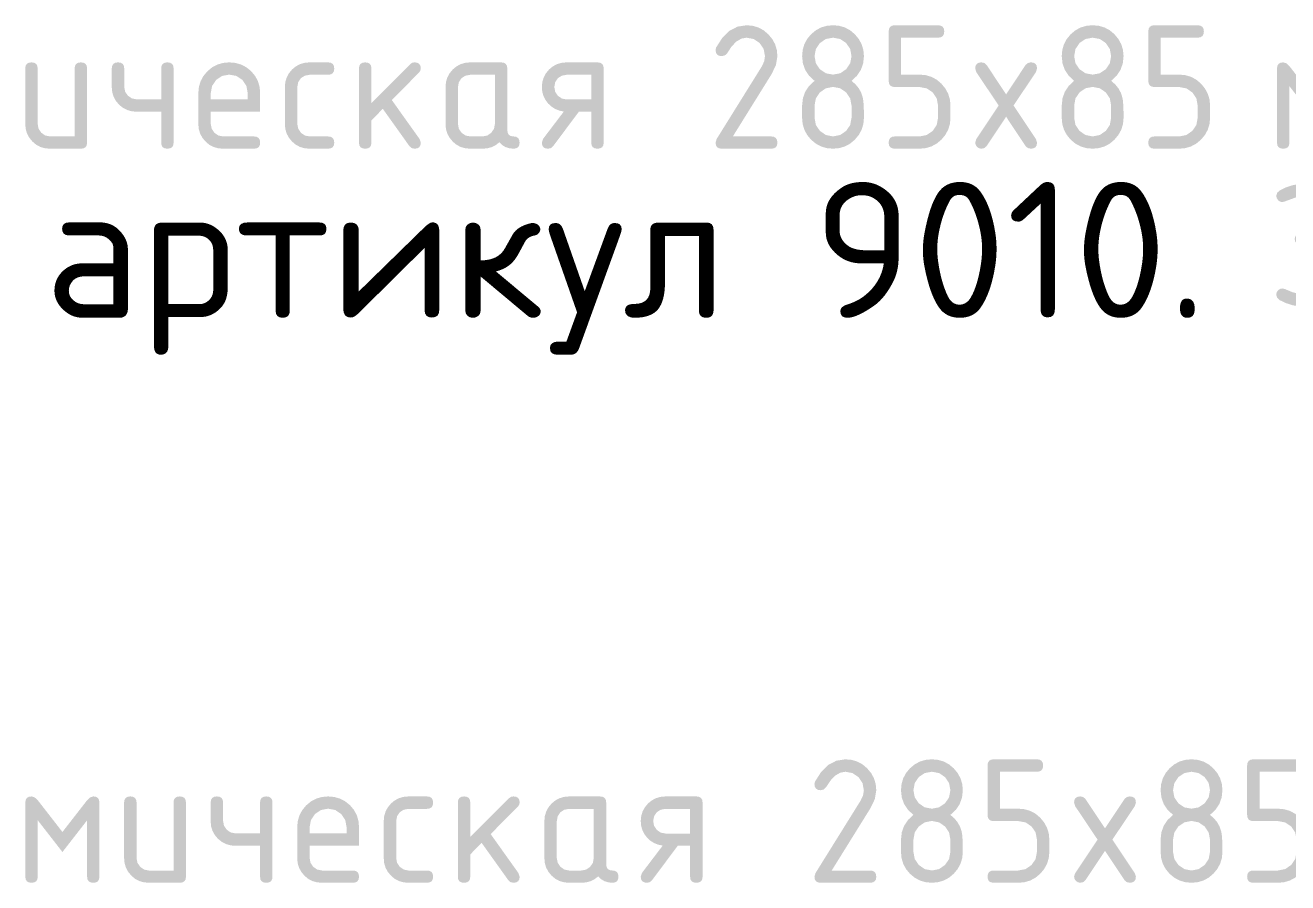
# Model space of a CAD drawing. Header units: millimetres. Extents: x 0 to 1189, y 0 to 841.
# Drawn here: x 1042.4 to 1073.35, y 354.13 to 375.15 of the extents above; entities that cross this region are included whole.
import ezdxf

# ---------------------------------------------------------------- set-up
doc = ezdxf.new("R2010")
doc.units = ezdxf.units.MM

msp = doc.modelspace()

# ---------------------------------------------------------------- hatches: boundary and pattern name
h = msp.add_hatch(color=7)
h.dxf.hatch_style = 2
h.paths.add_polyline_path([(1060.079096, 375.15335), (1060.229672, 375.139837), (1060.369655, 375.098987), (1060.497752, 375.030335), (1060.612672, 374.933415), (1060.710048, 374.816566), (1060.780241, 374.688193), (1060.822737, 374.547935), (1060.837017, 374.395429), (1060.801945, 374.179077), (1060.697008, 373.959418), (1059.744508, 372.42704), (1060.68433, 372.42704), (1060.751208, 372.417531), (1060.798914, 372.389006), (1060.827499, 372.341463), (1060.837017, 372.274904), (1060.827499, 372.208715), (1060.798914, 372.162525), (1060.751208, 372.135455), (1060.68433, 372.126627), (1059.473861, 372.126627), (1059.406983, 372.135455), (1059.359277, 372.162525), (1059.330692, 372.208715), (1059.321175, 372.274904), (1059.34653, 372.36365), (1060.456127, 374.145729), (1060.513178, 374.269132), (1060.532195, 374.395429), (1060.49988, 374.570854), (1060.401005, 374.717339), (1060.254106, 374.816213), (1060.079096, 374.848528), (1059.952006, 374.824748), (1059.830911, 374.753375), (1059.715397, 374.634355), (1059.60505, 374.467638), (1059.550411, 374.414171), (1059.473861, 374.395429), (1059.406983, 374.405024), (1059.359277, 374.433739), (1059.330692, 374.481471), (1059.321175, 374.548116), (1059.333852, 374.607096), (1059.487271, 374.84616), (1059.662032, 375.016856), (1059.859014, 375.119235)])
h = msp.add_hatch(color=7)
h.paths.add_polyline_path([(1062.200778, 372.42704), (1062.375789, 372.461559), (1062.522688, 372.562638), (1062.621562, 372.707677), (1062.653877, 372.884548), (1062.653877, 373.184961), (1062.621562, 373.359971), (1062.522688, 373.50687), (1062.375789, 373.607674), (1062.200778, 373.641918), (1062.025767, 373.607674), (1061.878868, 373.50687), (1061.779994, 373.361625), (1061.747679, 373.184961), (1061.747679, 372.884548), (1061.779994, 372.707677), (1061.878868, 372.562638), (1062.025767, 372.461559)])
h.paths.add_polyline_path([(1062.200778, 372.126627), (1062.048281, 372.140218), (1061.908083, 372.181198), (1061.779874, 372.249875), (1061.663343, 372.346562), (1061.566338, 372.463342), (1061.497496, 372.591233), (1061.456457, 372.730182), (1061.442857, 372.880138), (1061.442857, 373.184961), (1061.46196, 373.363477), (1061.5192, 373.524165), (1061.614475, 373.666559), (1061.747679, 373.790195), (1061.614475, 373.914063), (1061.5192, 374.056432), (1061.46196, 374.216991), (1061.442857, 374.395429), (1061.456457, 374.547935), (1061.497496, 374.688193), (1061.566338, 374.816566), (1061.663343, 374.933415), (1061.779874, 375.030335), (1061.908083, 375.098987), (1062.048281, 375.139837), (1062.200778, 375.15335), (1062.351355, 375.139837), (1062.491337, 375.098987), (1062.619435, 375.030335), (1062.734355, 374.933415), (1062.83173, 374.816566), (1062.901924, 374.688193), (1062.944419, 374.547935), (1062.958699, 374.395429), (1062.939596, 374.216991), (1062.882356, 374.056432), (1062.787082, 373.914063), (1062.653877, 373.790195), (1062.75406, 373.703077), (1062.832746, 373.606296), (1062.890762, 373.499903), (1062.928933, 373.383949), (1062.942421, 373.307012), (1062.951671, 373.197156), (1062.956994, 373.054745), (1062.958699, 372.880138), (1062.944419, 372.730182), (1062.901924, 372.591233), (1062.83173, 372.463342), (1062.734355, 372.346562), (1062.619435, 372.249875), (1062.491337, 372.181198), (1062.351355, 372.140218)])
h.paths.add_polyline_path([(1062.200778, 373.942882), (1062.375789, 373.975197), (1062.522688, 374.074071), (1062.621562, 374.220487), (1062.653877, 374.395429), (1062.621562, 374.570854), (1062.522688, 374.717339), (1062.375789, 374.816213), (1062.200778, 374.848528), (1062.025767, 374.816213), (1061.878868, 374.717339), (1061.779994, 374.570854), (1061.747679, 374.395429), (1061.779994, 374.220487), (1061.878868, 374.074071), (1062.025767, 373.975197)])
h = msp.add_hatch(color=7)
h.dxf.hatch_style = 2
h.paths.add_polyline_path([(1063.56454, 373.790195), (1063.56454, 375.001215), (1063.574057, 375.067774), (1063.602642, 375.115316), (1063.650348, 375.143842), (1063.717226, 375.15335), (1064.77556, 375.15335), (1064.842119, 375.143842), (1064.889661, 375.115316), (1064.918187, 375.067774), (1064.927695, 375.001215), (1064.918187, 374.934337), (1064.889661, 374.886631), (1064.842119, 374.858045), (1064.77556, 374.848528), (1063.869362, 374.848528), (1063.869362, 373.942882), (1064.322461, 373.942882), (1064.473037, 373.929282), (1064.61302, 373.888242), (1064.741117, 373.819401), (1064.856037, 373.722395), (1064.953413, 373.603385), (1065.023607, 373.474349), (1065.066102, 373.334977), (1065.080382, 373.184961), (1065.080382, 372.884548), (1065.066102, 372.732042), (1065.023607, 372.591784), (1064.953413, 372.463411), (1064.856037, 372.346562), (1064.739257, 372.249875), (1064.611366, 372.181198), (1064.472417, 372.140218), (1064.322461, 372.126627), (1063.717226, 372.126627), (1063.650348, 372.135455), (1063.602642, 372.162525), (1063.574057, 372.208715), (1063.56454, 372.274904), (1063.574057, 372.341463), (1063.602642, 372.389006), (1063.650348, 372.417531), (1063.717226, 372.42704), (1064.322461, 372.42704), (1064.497472, 372.461559), (1064.64437, 372.562638), (1064.743245, 372.707677), (1064.77556, 372.884548), (1064.77556, 373.184961), (1064.743245, 373.359971), (1064.64437, 373.50687), (1064.497472, 373.605744), (1064.322461, 373.638059), (1063.717226, 373.638059), (1063.650348, 373.647568), (1063.602642, 373.676093), (1063.574057, 373.723636)])
h = msp.add_hatch(color=7)
h.paths.add_polyline_path([(1068.565826, 372.42704), (1068.740837, 372.461559), (1068.887736, 372.562638), (1068.98661, 372.707677), (1069.018925, 372.884548), (1069.018925, 373.184961), (1068.98661, 373.359971), (1068.887736, 373.50687), (1068.740837, 373.607674), (1068.565826, 373.641918), (1068.390815, 373.607674), (1068.243916, 373.50687), (1068.145042, 373.361625), (1068.112727, 373.184961), (1068.112727, 372.884548), (1068.145042, 372.707677), (1068.243916, 372.562638), (1068.390815, 372.461559)])
h.paths.add_polyline_path([(1068.565826, 372.126627), (1068.413329, 372.140218), (1068.273131, 372.181198), (1068.144921, 372.249875), (1068.028391, 372.346562), (1067.931386, 372.463342), (1067.862544, 372.591233), (1067.821504, 372.730182), (1067.807905, 372.880138), (1067.807905, 373.184961), (1067.827008, 373.363477), (1067.884248, 373.524165), (1067.979522, 373.666559), (1068.112727, 373.790195), (1067.979522, 373.914063), (1067.884248, 374.056432), (1067.827008, 374.216991), (1067.807905, 374.395429), (1067.821504, 374.547935), (1067.862544, 374.688193), (1067.931386, 374.816566), (1068.028391, 374.933415), (1068.144921, 375.030335), (1068.273131, 375.098987), (1068.413329, 375.139837), (1068.565826, 375.15335), (1068.716402, 375.139837), (1068.856385, 375.098987), (1068.984482, 375.030335), (1069.099402, 374.933415), (1069.196778, 374.816566), (1069.266972, 374.688193), (1069.309467, 374.547935), (1069.323747, 374.395429), (1069.304644, 374.216991), (1069.247404, 374.056432), (1069.152129, 373.914063), (1069.018925, 373.790195), (1069.119108, 373.703077), (1069.197794, 373.606296), (1069.25581, 373.499903), (1069.293981, 373.383949), (1069.307469, 373.307012), (1069.316719, 373.197156), (1069.322042, 373.054745), (1069.323747, 372.880138), (1069.309467, 372.730182), (1069.266972, 372.591233), (1069.196778, 372.463342), (1069.099402, 372.346562), (1068.984482, 372.249875), (1068.856385, 372.181198), (1068.716402, 372.140218)])
h.paths.add_polyline_path([(1068.565826, 373.942882), (1068.740837, 373.975197), (1068.887736, 374.074071), (1068.98661, 374.220487), (1069.018925, 374.395429), (1068.98661, 374.570854), (1068.887736, 374.717339), (1068.740837, 374.816213), (1068.565826, 374.848528), (1068.390815, 374.816213), (1068.243916, 374.717339), (1068.145042, 374.570854), (1068.112727, 374.395429), (1068.145042, 374.220487), (1068.243916, 374.074071), (1068.390815, 373.975197)])
h = msp.add_hatch(color=7)
h.dxf.hatch_style = 2
h.paths.add_polyline_path([(1069.929587, 373.790195), (1069.929587, 375.001215), (1069.939104, 375.067774), (1069.96769, 375.115316), (1070.015396, 375.143842), (1070.082274, 375.15335), (1071.140607, 375.15335), (1071.207167, 375.143842), (1071.254709, 375.115316), (1071.283234, 375.067774), (1071.292743, 375.001215), (1071.283234, 374.934337), (1071.254709, 374.886631), (1071.207167, 374.858045), (1071.140607, 374.848528), (1070.234409, 374.848528), (1070.234409, 373.942882), (1070.687508, 373.942882), (1070.838085, 373.929282), (1070.978068, 373.888242), (1071.106165, 373.819401), (1071.221085, 373.722395), (1071.31846, 373.603385), (1071.388654, 373.474349), (1071.431149, 373.334977), (1071.445429, 373.184961), (1071.445429, 372.884548), (1071.431149, 372.732042), (1071.388654, 372.591784), (1071.31846, 372.463411), (1071.221085, 372.346562), (1071.104305, 372.249875), (1070.976414, 372.181198), (1070.837465, 372.140218), (1070.687508, 372.126627), (1070.082274, 372.126627), (1070.015396, 372.135455), (1069.96769, 372.162525), (1069.939104, 372.208715), (1069.929587, 372.274904), (1069.939104, 372.341463), (1069.96769, 372.389006), (1070.015396, 372.417531), (1070.082274, 372.42704), (1070.687508, 372.42704), (1070.862519, 372.461559), (1071.009418, 372.562638), (1071.108292, 372.707677), (1071.140607, 372.884548), (1071.140607, 373.184961), (1071.108292, 373.359971), (1071.009418, 373.50687), (1070.862519, 373.605744), (1070.687508, 373.638059), (1070.082274, 373.638059), (1070.015396, 373.647568), (1069.96769, 373.676093), (1069.939104, 373.723636)])
h = msp.add_hatch(color=7)
h.dxf.hatch_style = 2
h.paths.add_polyline_path([(1043.912495, 374.095017), (1043.912495, 372.274904), (1043.902978, 372.208715), (1043.874392, 372.162525), (1043.826686, 372.135455), (1043.759808, 372.126627), (1043.002439, 372.126627), (1042.880026, 372.137092), (1042.76769, 372.169002), (1042.665792, 372.223133), (1042.574696, 372.30026), (1042.496879, 372.393278), (1042.441233, 372.49539), (1042.407806, 372.607838), (1042.396653, 372.731862), (1042.396653, 374.095017), (1042.40617, 374.159346), (1042.434756, 374.205742), (1042.482462, 374.233846), (1042.54934, 374.243294), (1042.615899, 374.233846), (1042.663441, 374.205742), (1042.691967, 374.159346), (1042.701475, 374.095017), (1042.701475, 372.731862), (1042.723799, 372.616244), (1042.790772, 372.516336), (1042.888544, 372.449364), (1043.002439, 372.42704), (1043.607673, 372.42704), (1043.607673, 374.095017), (1043.617181, 374.159346), (1043.645707, 374.205742), (1043.693249, 374.233846), (1043.759808, 374.243294), (1043.826686, 374.233846), (1043.874392, 374.205742), (1043.902978, 374.159346)])
h = msp.add_hatch(color=7)
h.dxf.hatch_style = 2
h.paths.add_polyline_path([(1046.034178, 374.095017), (1046.034178, 372.274904), (1046.024661, 372.208715), (1045.996075, 372.162525), (1045.948369, 372.135455), (1045.881491, 372.126627), (1045.814932, 372.135455), (1045.767389, 372.162525), (1045.738864, 372.208715), (1045.729356, 372.274904), (1045.729356, 373.032825), (1045.124121, 373.032825), (1045.004189, 373.043824), (1044.89268, 373.076578), (1044.789956, 373.130726), (1044.696378, 373.205907), (1044.618562, 373.298873), (1044.562915, 373.40021), (1044.529489, 373.510229), (1044.518336, 373.62924), (1044.518336, 374.095017), (1044.527853, 374.159346), (1044.556438, 374.205742), (1044.604144, 374.233846), (1044.671022, 374.243294), (1044.737581, 374.233846), (1044.785124, 374.205742), (1044.813649, 374.159346), (1044.823158, 374.095017), (1044.823158, 373.641918), (1044.845482, 373.524647), (1044.912454, 373.426393), (1045.010226, 373.35942), (1045.124121, 373.337096), (1045.729356, 373.337096), (1045.729356, 374.095017), (1045.738864, 374.159346), (1045.767389, 374.205742), (1045.814932, 374.233846), (1045.881491, 374.243294), (1045.948369, 374.233846), (1045.996075, 374.205742), (1046.024661, 374.159346)])
h = msp.add_hatch(color=7)
h.paths.add_polyline_path([(1047.397939, 373.942882), (1047.222928, 373.910567), (1047.076029, 373.811692), (1046.977155, 373.664793), (1046.94484, 373.489783), (1046.94484, 373.337096), (1047.851038, 373.337096), (1047.851038, 373.489783), (1047.818723, 373.664793), (1047.719849, 373.811692), (1047.57295, 373.910567)])
h.paths.add_polyline_path([(1046.94484, 373.032825), (1046.94484, 372.731862), (1046.967164, 372.616244), (1047.034137, 372.516336), (1047.131909, 372.449364), (1047.245804, 372.42704), (1048.003174, 372.42704), (1048.070051, 372.417531), (1048.117757, 372.389006), (1048.146343, 372.341463), (1048.15586, 372.274904), (1048.146343, 372.208715), (1048.117757, 372.162525), (1048.070051, 372.135455), (1048.003174, 372.126627), (1047.245804, 372.126627), (1047.123391, 372.137092), (1047.011055, 372.169002), (1046.909158, 372.223133), (1046.818061, 372.30026), (1046.740245, 372.393278), (1046.684598, 372.49539), (1046.651172, 372.607838), (1046.640018, 372.731862), (1046.640018, 373.485373), (1046.653618, 373.637879), (1046.694657, 373.778137), (1046.763499, 373.90651), (1046.860504, 374.023359), (1046.977035, 374.120046), (1047.105244, 374.188724), (1047.245442, 374.229703), (1047.397939, 374.243294), (1047.550436, 374.229763), (1047.690634, 374.189206), (1047.818844, 374.121673), (1047.935374, 374.027217), (1048.032379, 373.910687), (1048.101221, 373.782478), (1048.142261, 373.64228), (1048.15586, 373.489783), (1048.15586, 373.032825)])
h = msp.add_hatch(color=7)
h.dxf.hatch_style = 2
h.paths.add_polyline_path([(1049.066523, 373.638059), (1049.066523, 372.731862), (1049.088847, 372.616244), (1049.15582, 372.516336), (1049.253591, 372.449364), (1049.367486, 372.42704), (1049.820034, 372.42704), (1049.886912, 372.417531), (1049.934618, 372.389006), (1049.963204, 372.341463), (1049.972721, 372.274904), (1049.963204, 372.208715), (1049.934618, 372.162525), (1049.886912, 372.135455), (1049.820034, 372.126627), (1049.367486, 372.126627), (1049.245073, 372.137092), (1049.132737, 372.169002), (1049.03084, 372.223133), (1048.939743, 372.30026), (1048.861927, 372.393278), (1048.80628, 372.49539), (1048.772854, 372.607838), (1048.761701, 372.731862), (1048.761701, 373.638059), (1048.772854, 373.760223), (1048.80628, 373.872877), (1048.861927, 373.976023), (1048.939743, 374.069661), (1049.03084, 374.144928), (1049.132737, 374.199266), (1049.245073, 374.232209), (1049.367486, 374.243294), (1049.820034, 374.243294), (1049.886912, 374.233785), (1049.934618, 374.20526), (1049.963204, 374.157718), (1049.972721, 374.091158), (1049.963204, 374.024281), (1049.934618, 373.976575), (1049.886912, 373.947989), (1049.820034, 373.938472), (1049.367486, 373.938472), (1049.249733, 373.916699), (1049.15141, 373.853585), (1049.088296, 373.755331)])
h = msp.add_hatch(color=7)
h.dxf.hatch_style = 2
h.paths.add_polyline_path([(1050.883262, 373.24835), (1051.835762, 374.20085), (1051.882271, 374.233234), (1051.941596, 374.243294), (1052.008474, 374.233846), (1052.05618, 374.205742), (1052.084765, 374.159346), (1052.094282, 374.095017), (1052.082018, 374.037346), (1052.047429, 373.989184), (1051.382663, 373.320559), (1052.064517, 372.36365), (1052.094282, 372.274904), (1052.084765, 372.208715), (1052.05618, 372.162525), (1052.008474, 372.135455), (1051.941596, 372.126627), (1051.868698, 372.142406), (1051.814816, 372.190017), (1051.162729, 373.104483), (1050.883262, 372.821158), (1050.883262, 372.274904), (1050.873754, 372.208715), (1050.845229, 372.162525), (1050.797686, 372.135455), (1050.731127, 372.126627), (1050.664249, 372.135455), (1050.616543, 372.162525), (1050.587957, 372.208715), (1050.57844, 372.274904), (1050.57844, 374.095017), (1050.587957, 374.159346), (1050.616543, 374.205742), (1050.664249, 374.233846), (1050.731127, 374.243294), (1050.797686, 374.233846), (1050.845229, 374.205742), (1050.873754, 374.159346), (1050.883262, 374.095017)])
h = msp.add_hatch(color=7)
h.paths.add_polyline_path([(1053.911143, 373.938472), (1053.305909, 373.938472), (1053.188155, 373.916699), (1053.089832, 373.853585), (1053.026718, 373.755331), (1053.004945, 373.638059), (1053.004945, 372.731862), (1053.027269, 372.616244), (1053.094242, 372.516336), (1053.192014, 372.449364), (1053.305909, 372.42704), (1053.610179, 372.42704), (1053.725728, 372.449364), (1053.821846, 372.516336), (1053.888819, 372.614591), (1053.911143, 372.731862)])
h.paths.add_polyline_path([(1054.516377, 372.274904), (1054.506929, 372.208715), (1054.478826, 372.162525), (1054.432429, 372.135455), (1054.3681, 372.126627), (1054.265704, 372.136205), (1054.174004, 372.165212), (1054.092536, 372.214064), (1054.020835, 372.283172), (1053.931168, 372.214064), (1053.833077, 372.165212), (1053.726202, 372.136205), (1053.610179, 372.126627), (1053.305909, 372.126627), (1053.183496, 372.137092), (1053.07116, 372.169002), (1052.969262, 372.223133), (1052.878165, 372.30026), (1052.800349, 372.393278), (1052.744702, 372.49539), (1052.711276, 372.607838), (1052.700123, 372.731862), (1052.700123, 373.638059), (1052.711276, 373.760223), (1052.744702, 373.872877), (1052.800349, 373.976023), (1052.878165, 374.069661), (1052.969262, 374.144928), (1053.07116, 374.199266), (1053.183496, 374.232209), (1053.305909, 374.243294), (1054.063278, 374.243294), (1054.130156, 374.233846), (1054.177862, 374.205742), (1054.206448, 374.159346), (1054.215965, 374.095017), (1054.215965, 372.579726), (1054.225473, 372.512848), (1054.253999, 372.465142), (1054.301541, 372.436557), (1054.3681, 372.42704), (1054.432429, 372.417531), (1054.478826, 372.389006), (1054.506929, 372.341463)])
h = msp.add_hatch(color=7)
h.paths.add_polyline_path([(1055.600428, 373.036684), (1055.490073, 373.060799), (1055.388555, 373.101451), (1055.296648, 373.159467), (1055.215129, 373.235672), (1055.148251, 373.3249), (1055.100545, 373.421156), (1055.071959, 373.525267), (1055.062442, 373.638059), (1055.073596, 373.760223), (1055.107022, 373.872877), (1055.162669, 373.976023), (1055.240485, 374.069661), (1055.331582, 374.144928), (1055.433479, 374.199266), (1055.545815, 374.232209), (1055.668228, 374.243294), (1056.425598, 374.243294), (1056.492476, 374.233846), (1056.540181, 374.205742), (1056.568767, 374.159346), (1056.578284, 374.095017), (1056.578284, 372.274904), (1056.568767, 372.208715), (1056.540181, 372.162525), (1056.492476, 372.135455), (1056.425598, 372.126627), (1056.359038, 372.135455), (1056.311496, 372.162525), (1056.282971, 372.208715), (1056.273462, 372.274904), (1056.273462, 373.032825), (1055.96864, 373.032825), (1055.337499, 372.186158), (1055.282722, 372.140476), (1055.215129, 372.126627), (1055.148251, 372.135455), (1055.100545, 372.162525), (1055.071959, 372.208715), (1055.062442, 372.274904), (1055.092208, 372.368059)])
h.paths.add_polyline_path([(1055.367264, 373.638059), (1055.389588, 373.52196), (1055.456561, 373.421983), (1055.554333, 373.355493), (1055.668228, 373.333237), (1056.273462, 373.333237), (1056.273462, 373.938472), (1055.668228, 373.938472), (1055.550474, 373.916699), (1055.452151, 373.853585), (1055.389037, 373.755331)])
h = msp.add_hatch(color=7)
h.dxf.hatch_style = 2
h.paths.add_polyline_path([(1066.626044, 373.184961), (1067.176708, 372.35924), (1067.202064, 372.274904), (1067.192547, 372.208715), (1067.163962, 372.162525), (1067.116256, 372.135455), (1067.049378, 372.126627), (1066.976479, 372.142406), (1066.922598, 372.190017), (1066.444143, 372.909904), (1065.965688, 372.190017), (1065.911807, 372.142406), (1065.838909, 372.126627), (1065.781238, 372.136687), (1065.733076, 372.169071), (1065.698487, 372.218887), (1065.686222, 372.274904), (1065.711578, 372.35924), (1066.262242, 373.184961), (1065.711578, 374.006271), (1065.686222, 374.095017), (1065.695739, 374.159346), (1065.724325, 374.205742), (1065.772031, 374.233846), (1065.838909, 374.243294), (1065.911807, 374.227515), (1065.965688, 374.179904), (1066.444143, 373.460017), (1066.922598, 374.179904), (1066.976479, 374.227515), (1067.049378, 374.243294), (1067.116256, 374.234466), (1067.163962, 374.207396), (1067.192547, 374.161206), (1067.202064, 374.095017), (1067.176708, 374.006271)])
h = msp.add_hatch(color=7)
h.dxf.hatch_style = 2
h.paths.add_polyline_path([(1073.99538, 372.880138), (1073.390145, 373.659006), (1073.390145, 372.274904), (1073.380637, 372.208715), (1073.352111, 372.162525), (1073.304569, 372.135455), (1073.23801, 372.126627), (1073.171132, 372.135455), (1073.123426, 372.162525), (1073.09484, 372.208715), (1073.085323, 372.274904), (1073.085323, 374.095017), (1073.09484, 374.159346), (1073.123426, 374.205742), (1073.171132, 374.233846), (1073.23801, 374.243294), (1073.314077, 374.220487), (1073.390145, 374.150138), (1073.99538, 373.371271), (1074.601165, 374.150138), (1074.677233, 374.220487), (1074.753301, 374.243294), (1074.817629, 374.233846), (1074.864026, 374.205742), (1074.892129, 374.159346), (1074.901577, 374.095017), (1074.901577, 372.274904), (1074.892129, 372.208715), (1074.864026, 372.162525), (1074.817629, 372.135455), (1074.753301, 372.126627), (1074.686741, 372.135455), (1074.639199, 372.162525), (1074.610674, 372.208715), (1074.601165, 372.274904), (1074.601165, 373.659006)])
h = msp.add_hatch(color=7)
h.dxf.hatch_style = 2
h.paths.add_polyline_path([(1073.824329, 370.967964), (1073.557059, 370.935649), (1073.286895, 370.836775), (1073.219095, 370.815829), (1073.161424, 370.827818), (1073.113262, 370.862131), (1073.078673, 370.913601), (1073.066408, 370.967964), (1073.088733, 371.045479), (1073.155705, 371.103563), (1073.307152, 371.178141), (1073.469347, 371.230963), (1073.641877, 371.262391), (1073.824329, 371.272786), (1073.976465, 371.272786), (1074.126654, 371.259273), (1074.265577, 371.218423), (1074.393339, 371.149771), (1074.510041, 371.052851), (1074.607649, 370.936002), (1074.677817, 370.80763), (1074.720183, 370.667371), (1074.734386, 370.514865), (1074.71536, 370.336427), (1074.658249, 370.175868), (1074.563001, 370.033499), (1074.429564, 369.909631), (1074.527887, 369.822513), (1074.60678, 369.725732), (1074.665828, 369.619339), (1074.70462, 369.503385), (1074.71648, 369.426448), (1074.725911, 369.316592), (1074.732138, 369.174181), (1074.734386, 368.999575), (1074.720183, 368.849618), (1074.677817, 368.710669), (1074.607649, 368.582778), (1074.510041, 368.465998), (1074.393339, 368.369312), (1074.265577, 368.300634), (1074.126654, 368.259654), (1073.976465, 368.246063), (1073.824329, 368.246063), (1073.644358, 368.256399), (1073.472654, 368.287404), (1073.309632, 368.339081), (1073.155705, 368.411428), (1073.088733, 368.47089), (1073.066408, 368.546476), (1073.078673, 368.606351), (1073.113262, 368.656719), (1073.161424, 368.689103), (1073.219095, 368.699162), (1073.286895, 368.682075), (1073.461768, 368.609107), (1073.620931, 368.567973), (1073.767279, 368.55247), (1073.976465, 368.546476), (1074.151889, 368.580444), (1074.298375, 368.677665), (1074.397249, 368.824564), (1074.429564, 368.999575), (1074.429564, 369.304397), (1074.414336, 369.421323), (1074.370584, 369.528741), (1074.291881, 369.628899), (1074.189923, 369.700376), (1074.065021, 369.743224), (1073.917485, 369.757496), (1073.824329, 369.757496), (1073.739442, 369.757496), (1073.632231, 369.767555), (1073.566361, 369.799939), (1073.531772, 369.849824), (1073.519507, 369.909631), (1073.531772, 369.969507), (1073.566361, 370.019874), (1073.629544, 370.054187), (1073.731174, 370.066176), (1073.81992, 370.062318), (1073.921895, 370.057908), (1074.035221, 370.066615), (1074.134801, 370.092428), (1074.220946, 370.13488), (1074.293965, 370.193507), (1074.395251, 370.341577), (1074.429564, 370.514865), (1074.397249, 370.69029), (1074.298375, 370.836775), (1074.150235, 370.935649), (1073.976465, 370.967964)])
h = msp.add_hatch(color=7)
h.dxf.hatch_style = 2
h.paths.add_polyline_path([(1062.503213, 357.154589), (1062.65379, 357.141076), (1062.793773, 357.100226), (1062.92187, 357.031573), (1063.03679, 356.934654), (1063.134165, 356.817805), (1063.204359, 356.689432), (1063.246854, 356.549174), (1063.261134, 356.396668), (1063.226063, 356.180316), (1063.121126, 355.960657), (1062.168626, 354.428278), (1063.108448, 354.428278), (1063.175326, 354.41877), (1063.223032, 354.390245), (1063.251617, 354.342702), (1063.261134, 354.276143), (1063.251617, 354.209954), (1063.223032, 354.163764), (1063.175326, 354.136694), (1063.108448, 354.127866), (1061.897979, 354.127866), (1061.831101, 354.136694), (1061.783395, 354.163764), (1061.754809, 354.209954), (1061.745292, 354.276143), (1061.770648, 354.364889), (1062.880245, 356.146968), (1062.937295, 356.270371), (1062.956312, 356.396668), (1062.923997, 356.572092), (1062.825123, 356.718578), (1062.678224, 356.817452), (1062.503213, 356.849767), (1062.376124, 356.825987), (1062.255029, 356.754614), (1062.139515, 356.635594), (1062.029168, 356.468877), (1061.974529, 356.41541), (1061.897979, 356.396668), (1061.831101, 356.406263), (1061.783395, 356.434978), (1061.754809, 356.482709), (1061.745292, 356.549355), (1061.75797, 356.608335), (1061.911389, 356.847399), (1062.08615, 357.018095), (1062.283132, 357.120474)])
h = msp.add_hatch(color=7)
h.paths.add_polyline_path([(1064.624858, 354.428278), (1064.799869, 354.462798), (1064.946768, 354.563877), (1065.045642, 354.708916), (1065.077957, 354.885787), (1065.077957, 355.186199), (1065.045642, 355.36121), (1064.946768, 355.508109), (1064.799869, 355.608913), (1064.624858, 355.643157), (1064.449847, 355.608913), (1064.302948, 355.508109), (1064.204074, 355.362864), (1064.171759, 355.186199), (1064.171759, 354.885787), (1064.204074, 354.708916), (1064.302948, 354.563877), (1064.449847, 354.462798)])
h.paths.add_polyline_path([(1064.624858, 354.127866), (1064.472361, 354.141457), (1064.332163, 354.182436), (1064.203954, 354.251114), (1064.087423, 354.347801), (1063.990418, 354.464581), (1063.921576, 354.592472), (1063.880537, 354.731421), (1063.866937, 354.881377), (1063.866937, 355.186199), (1063.88604, 355.364716), (1063.943281, 355.525404), (1064.038555, 355.667798), (1064.171759, 355.791434), (1064.038555, 355.915302), (1063.943281, 356.057671), (1063.88604, 356.21823), (1063.866937, 356.396668), (1063.880537, 356.549174), (1063.921576, 356.689432), (1063.990418, 356.817805), (1064.087423, 356.934654), (1064.203954, 357.031573), (1064.332163, 357.100226), (1064.472361, 357.141076), (1064.624858, 357.154589), (1064.775435, 357.141076), (1064.915418, 357.100226), (1065.043515, 357.031573), (1065.158435, 356.934654), (1065.25581, 356.817805), (1065.326004, 356.689432), (1065.368499, 356.549174), (1065.382779, 356.396668), (1065.363676, 356.21823), (1065.306436, 356.057671), (1065.211162, 355.915302), (1065.077957, 355.791434), (1065.178141, 355.704316), (1065.256827, 355.607535), (1065.314842, 355.501141), (1065.353014, 355.385188), (1065.366501, 355.308251), (1065.375751, 355.198395), (1065.381074, 355.055983), (1065.382779, 354.881377), (1065.368499, 354.731421), (1065.326004, 354.592472), (1065.25581, 354.464581), (1065.158435, 354.347801), (1065.043515, 354.251114), (1064.915418, 354.182436), (1064.775435, 354.141457)])
h.paths.add_polyline_path([(1064.624858, 355.94412), (1064.799869, 355.976435), (1064.946768, 356.07531), (1065.045642, 356.221726), (1065.077957, 356.396668), (1065.045642, 356.572092), (1064.946768, 356.718578), (1064.799869, 356.817452), (1064.624858, 356.849767), (1064.449847, 356.817452), (1064.302948, 356.718578), (1064.204074, 356.572092), (1064.171759, 356.396668), (1064.204074, 356.221726), (1064.302948, 356.07531), (1064.449847, 355.976435)])
h = msp.add_hatch(color=7)
h.dxf.hatch_style = 2
h.paths.add_polyline_path([(1065.988582, 355.791434), (1065.988582, 357.002454), (1065.998099, 357.069013), (1066.026685, 357.116555), (1066.074391, 357.145081), (1066.141269, 357.154589), (1067.199602, 357.154589), (1067.266161, 357.145081), (1067.313704, 357.116555), (1067.342229, 357.069013), (1067.351737, 357.002454), (1067.342229, 356.935576), (1067.313704, 356.88787), (1067.266161, 356.859284), (1067.199602, 356.849767), (1066.293404, 356.849767), (1066.293404, 355.94412), (1066.746503, 355.94412), (1066.89708, 355.930521), (1067.037062, 355.889481), (1067.16516, 355.82064), (1067.280079, 355.723634), (1067.377455, 355.604624), (1067.447649, 355.475587), (1067.490144, 355.336216), (1067.504424, 355.186199), (1067.504424, 354.885787), (1067.490144, 354.733281), (1067.447649, 354.593023), (1067.377455, 354.46465), (1067.280079, 354.347801), (1067.163299, 354.251114), (1067.035409, 354.182436), (1066.89646, 354.141457), (1066.746503, 354.127866), (1066.141269, 354.127866), (1066.074391, 354.136694), (1066.026685, 354.163764), (1065.998099, 354.209954), (1065.988582, 354.276143), (1065.998099, 354.342702), (1066.026685, 354.390245), (1066.074391, 354.41877), (1066.141269, 354.428278), (1066.746503, 354.428278), (1066.921514, 354.462798), (1067.068413, 354.563877), (1067.167287, 354.708916), (1067.199602, 354.885787), (1067.199602, 355.186199), (1067.167287, 355.36121), (1067.068413, 355.508109), (1066.921514, 355.606983), (1066.746503, 355.639298), (1066.141269, 355.639298), (1066.074391, 355.648807), (1066.026685, 355.677332), (1065.998099, 355.724875)])
h = msp.add_hatch(color=7)
h.paths.add_polyline_path([(1070.989793, 354.428278), (1071.164804, 354.462798), (1071.311703, 354.563877), (1071.410577, 354.708916), (1071.442892, 354.885787), (1071.442892, 355.186199), (1071.410577, 355.36121), (1071.311703, 355.508109), (1071.164804, 355.608913), (1070.989793, 355.643157), (1070.814782, 355.608913), (1070.667883, 355.508109), (1070.569009, 355.362864), (1070.536694, 355.186199), (1070.536694, 354.885787), (1070.569009, 354.708916), (1070.667883, 354.563877), (1070.814782, 354.462798)])
h.paths.add_polyline_path([(1070.989793, 354.127866), (1070.837296, 354.141457), (1070.697098, 354.182436), (1070.568888, 354.251114), (1070.452358, 354.347801), (1070.355353, 354.464581), (1070.286511, 354.592472), (1070.245471, 354.731421), (1070.231872, 354.881377), (1070.231872, 355.186199), (1070.250975, 355.364716), (1070.308215, 355.525404), (1070.403489, 355.667798), (1070.536694, 355.791434), (1070.403489, 355.915302), (1070.308215, 356.057671), (1070.250975, 356.21823), (1070.231872, 356.396668), (1070.245471, 356.549174), (1070.286511, 356.689432), (1070.355353, 356.817805), (1070.452358, 356.934654), (1070.568888, 357.031573), (1070.697098, 357.100226), (1070.837296, 357.141076), (1070.989793, 357.154589), (1071.140369, 357.141076), (1071.280352, 357.100226), (1071.40845, 357.031573), (1071.523369, 356.934654), (1071.620745, 356.817805), (1071.690939, 356.689432), (1071.733434, 356.549174), (1071.747714, 356.396668), (1071.728611, 356.21823), (1071.671371, 356.057671), (1071.576097, 355.915302), (1071.442892, 355.791434), (1071.543075, 355.704316), (1071.621761, 355.607535), (1071.679777, 355.501141), (1071.717948, 355.385188), (1071.731436, 355.308251), (1071.740686, 355.198395), (1071.746009, 355.055983), (1071.747714, 354.881377), (1071.733434, 354.731421), (1071.690939, 354.592472), (1071.620745, 354.464581), (1071.523369, 354.347801), (1071.40845, 354.251114), (1071.280352, 354.182436), (1071.140369, 354.141457)])
h.paths.add_polyline_path([(1070.989793, 355.94412), (1071.164804, 355.976435), (1071.311703, 356.07531), (1071.410577, 356.221726), (1071.442892, 356.396668), (1071.410577, 356.572092), (1071.311703, 356.718578), (1071.164804, 356.817452), (1070.989793, 356.849767), (1070.814782, 356.817452), (1070.667883, 356.718578), (1070.569009, 356.572092), (1070.536694, 356.396668), (1070.569009, 356.221726), (1070.667883, 356.07531), (1070.814782, 355.976435)])
h = msp.add_hatch(color=7)
h.dxf.hatch_style = 2
h.paths.add_polyline_path([(1072.353517, 355.791434), (1072.353517, 357.002454), (1072.363034, 357.069013), (1072.39162, 357.116555), (1072.439326, 357.145081), (1072.506203, 357.154589), (1073.564537, 357.154589), (1073.631096, 357.145081), (1073.678638, 357.116555), (1073.707164, 357.069013), (1073.716672, 357.002454), (1073.707164, 356.935576), (1073.678638, 356.88787), (1073.631096, 356.859284), (1073.564537, 356.849767), (1072.658339, 356.849767), (1072.658339, 355.94412), (1073.111438, 355.94412), (1073.262014, 355.930521), (1073.401997, 355.889481), (1073.530094, 355.82064), (1073.645014, 355.723634), (1073.74239, 355.604624), (1073.812584, 355.475587), (1073.855079, 355.336216), (1073.869359, 355.186199), (1073.869359, 354.885787), (1073.855079, 354.733281), (1073.812584, 354.593023), (1073.74239, 354.46465), (1073.645014, 354.347801), (1073.528234, 354.251114), (1073.400344, 354.182436), (1073.261394, 354.141457), (1073.111438, 354.127866), (1072.506203, 354.127866), (1072.439326, 354.136694), (1072.39162, 354.163764), (1072.363034, 354.209954), (1072.353517, 354.276143), (1072.363034, 354.342702), (1072.39162, 354.390245), (1072.439326, 354.41877), (1072.506203, 354.428278), (1073.111438, 354.428278), (1073.286449, 354.462798), (1073.433348, 354.563877), (1073.532222, 354.708916), (1073.564537, 354.885787), (1073.564537, 355.186199), (1073.532222, 355.36121), (1073.433348, 355.508109), (1073.286449, 355.606983), (1073.111438, 355.639298), (1072.506203, 355.639298), (1072.439326, 355.648807), (1072.39162, 355.677332), (1072.363034, 355.724875)])
h = msp.add_hatch(color=7)
h.dxf.hatch_style = 2
h.paths.add_polyline_path([(1043.308286, 354.881377), (1042.703052, 355.660245), (1042.703052, 354.276143), (1042.693544, 354.209954), (1042.665018, 354.163764), (1042.617476, 354.136694), (1042.550917, 354.127866), (1042.484039, 354.136694), (1042.436333, 354.163764), (1042.407747, 354.209954), (1042.39823, 354.276143), (1042.39823, 356.096256), (1042.407747, 356.160584), (1042.436333, 356.206981), (1042.484039, 356.235085), (1042.550917, 356.244533), (1042.626984, 356.221726), (1042.703052, 356.151377), (1043.308286, 355.37251), (1043.914072, 356.151377), (1043.99014, 356.221726), (1044.066207, 356.244533), (1044.130536, 356.235085), (1044.176933, 356.206981), (1044.205036, 356.160584), (1044.214484, 356.096256), (1044.214484, 354.276143), (1044.205036, 354.209954), (1044.176933, 354.163764), (1044.130536, 354.136694), (1044.066207, 354.127866), (1043.999648, 354.136694), (1043.952106, 354.163764), (1043.92358, 354.209954), (1043.914072, 354.276143), (1043.914072, 355.660245)])
h = msp.add_hatch(color=7)
h.dxf.hatch_style = 2
h.paths.add_polyline_path([(1046.336424, 356.096256), (1046.336424, 354.276143), (1046.326907, 354.209954), (1046.298322, 354.163764), (1046.250616, 354.136694), (1046.183738, 354.127866), (1045.426368, 354.127866), (1045.303955, 354.138331), (1045.191619, 354.170241), (1045.089722, 354.224372), (1044.998625, 354.301499), (1044.920809, 354.394517), (1044.865162, 354.496629), (1044.831736, 354.609077), (1044.820582, 354.733101), (1044.820582, 356.096256), (1044.8301, 356.160584), (1044.858685, 356.206981), (1044.906391, 356.235085), (1044.973269, 356.244533), (1045.039828, 356.235085), (1045.087371, 356.206981), (1045.115896, 356.160584), (1045.125405, 356.096256), (1045.125405, 354.733101), (1045.147729, 354.617483), (1045.214701, 354.517575), (1045.312473, 354.450603), (1045.426368, 354.428278), (1046.031602, 354.428278), (1046.031602, 356.096256), (1046.041111, 356.160584), (1046.069636, 356.206981), (1046.117179, 356.235085), (1046.183738, 356.244533), (1046.250616, 356.235085), (1046.298322, 356.206981), (1046.326907, 356.160584)])
h = msp.add_hatch(color=7)
h.dxf.hatch_style = 2
h.paths.add_polyline_path([(1048.458069, 356.096256), (1048.458069, 354.276143), (1048.448552, 354.209954), (1048.419967, 354.163764), (1048.372261, 354.136694), (1048.305383, 354.127866), (1048.238824, 354.136694), (1048.191281, 354.163764), (1048.162756, 354.209954), (1048.153247, 354.276143), (1048.153247, 355.034064), (1047.548013, 355.034064), (1047.428081, 355.045063), (1047.316571, 355.077817), (1047.213847, 355.131965), (1047.12027, 355.207146), (1047.042454, 355.300112), (1046.986807, 355.401449), (1046.953381, 355.511468), (1046.942227, 355.630479), (1046.942227, 356.096256), (1046.951744, 356.160584), (1046.98033, 356.206981), (1047.028036, 356.235085), (1047.094914, 356.244533), (1047.161473, 356.235085), (1047.209016, 356.206981), (1047.237541, 356.160584), (1047.247049, 356.096256), (1047.247049, 355.643157), (1047.269374, 355.525886), (1047.336346, 355.427632), (1047.434118, 355.360659), (1047.548013, 355.338335), (1048.153247, 355.338335), (1048.153247, 356.096256), (1048.162756, 356.160584), (1048.191281, 356.206981), (1048.238824, 356.235085), (1048.305383, 356.244533), (1048.372261, 356.235085), (1048.419967, 356.206981), (1048.448552, 356.160584)])
h = msp.add_hatch(color=7)
h.paths.add_polyline_path([(1049.821793, 355.94412), (1049.646782, 355.911805), (1049.499884, 355.812931), (1049.401009, 355.666032), (1049.368694, 355.491022), (1049.368694, 355.338335), (1050.274892, 355.338335), (1050.274892, 355.491022), (1050.242577, 355.666032), (1050.143703, 355.812931), (1049.996804, 355.911805)])
h.paths.add_polyline_path([(1049.368694, 355.034064), (1049.368694, 354.733101), (1049.391019, 354.617483), (1049.457991, 354.517575), (1049.555763, 354.450603), (1049.669658, 354.428278), (1050.427028, 354.428278), (1050.493906, 354.41877), (1050.541612, 354.390245), (1050.570197, 354.342702), (1050.579714, 354.276143), (1050.570197, 354.209954), (1050.541612, 354.163764), (1050.493906, 354.136694), (1050.427028, 354.127866), (1049.669658, 354.127866), (1049.547245, 354.138331), (1049.434909, 354.170241), (1049.333012, 354.224372), (1049.241915, 354.301499), (1049.164099, 354.394517), (1049.108452, 354.496629), (1049.075026, 354.609077), (1049.063872, 354.733101), (1049.063872, 355.486612), (1049.077472, 355.639118), (1049.118512, 355.779376), (1049.187353, 355.907749), (1049.284358, 356.024598), (1049.400889, 356.121285), (1049.529098, 356.189962), (1049.669296, 356.230942), (1049.821793, 356.244533), (1049.97429, 356.231002), (1050.114489, 356.190445), (1050.242698, 356.122912), (1050.359228, 356.028456), (1050.456233, 355.911926), (1050.525075, 355.783717), (1050.566115, 355.643519), (1050.579714, 355.491022), (1050.579714, 355.034064)])
h = msp.add_hatch(color=7)
h.dxf.hatch_style = 2
h.paths.add_polyline_path([(1051.490339, 355.639298), (1051.490339, 354.733101), (1051.512663, 354.617483), (1051.579636, 354.517575), (1051.677408, 354.450603), (1051.791303, 354.428278), (1052.243851, 354.428278), (1052.310728, 354.41877), (1052.358434, 354.390245), (1052.38702, 354.342702), (1052.396537, 354.276143), (1052.38702, 354.209954), (1052.358434, 354.163764), (1052.310728, 354.136694), (1052.243851, 354.127866), (1051.791303, 354.127866), (1051.66889, 354.138331), (1051.556554, 354.170241), (1051.454657, 354.224372), (1051.36356, 354.301499), (1051.285744, 354.394517), (1051.230097, 354.496629), (1051.196671, 354.609077), (1051.185517, 354.733101), (1051.185517, 355.639298), (1051.196671, 355.761462), (1051.230097, 355.874116), (1051.285744, 355.977262), (1051.36356, 356.0709), (1051.454657, 356.146167), (1051.556554, 356.200504), (1051.66889, 356.233448), (1051.791303, 356.244533), (1052.243851, 356.244533), (1052.310728, 356.235024), (1052.358434, 356.206499), (1052.38702, 356.158957), (1052.396537, 356.092397), (1052.38702, 356.025519), (1052.358434, 355.977814), (1052.310728, 355.949228), (1052.243851, 355.939711), (1051.791303, 355.939711), (1051.673549, 355.917938), (1051.575226, 355.854824), (1051.512112, 355.756569)])
h = msp.add_hatch(color=7)
h.dxf.hatch_style = 2
h.paths.add_polyline_path([(1053.307041, 355.249589), (1054.259541, 356.202089), (1054.30605, 356.234473), (1054.365375, 356.244533), (1054.432253, 356.235085), (1054.479959, 356.206981), (1054.508544, 356.160584), (1054.518061, 356.096256), (1054.505797, 356.038585), (1054.471208, 355.990423), (1053.806442, 355.321798), (1054.488296, 354.364889), (1054.518061, 354.276143), (1054.508544, 354.209954), (1054.479959, 354.163764), (1054.432253, 354.136694), (1054.365375, 354.127866), (1054.292476, 354.143645), (1054.238595, 354.191256), (1053.586507, 355.105722), (1053.307041, 354.822397), (1053.307041, 354.276143), (1053.297533, 354.209954), (1053.269007, 354.163764), (1053.221465, 354.136694), (1053.154906, 354.127866), (1053.088028, 354.136694), (1053.040322, 354.163764), (1053.011736, 354.209954), (1053.002219, 354.276143), (1053.002219, 356.096256), (1053.011736, 356.160584), (1053.040322, 356.206981), (1053.088028, 356.235085), (1053.154906, 356.244533), (1053.221465, 356.235085), (1053.269007, 356.206981), (1053.297533, 356.160584), (1053.307041, 356.096256)])
h = msp.add_hatch(color=7)
h.paths.add_polyline_path([(1056.334884, 355.939711), (1055.72965, 355.939711), (1055.611896, 355.917938), (1055.513573, 355.854824), (1055.450459, 355.756569), (1055.428686, 355.639298), (1055.428686, 354.733101), (1055.45101, 354.617483), (1055.517983, 354.517575), (1055.615755, 354.450603), (1055.72965, 354.428278), (1056.033921, 354.428278), (1056.149469, 354.450603), (1056.245587, 354.517575), (1056.31256, 354.615829), (1056.334884, 354.733101)])
h.paths.add_polyline_path([(1056.940119, 354.276143), (1056.93067, 354.209954), (1056.902567, 354.163764), (1056.85617, 354.136694), (1056.791842, 354.127866), (1056.689445, 354.137444), (1056.597745, 354.166451), (1056.516277, 354.215303), (1056.444576, 354.284411), (1056.354909, 354.215303), (1056.256818, 354.166451), (1056.149943, 354.137444), (1056.033921, 354.127866), (1055.72965, 354.127866), (1055.607237, 354.138331), (1055.494901, 354.170241), (1055.393004, 354.224372), (1055.301907, 354.301499), (1055.224091, 354.394517), (1055.168444, 354.496629), (1055.135018, 354.609077), (1055.123864, 354.733101), (1055.123864, 355.639298), (1055.135018, 355.761462), (1055.168444, 355.874116), (1055.224091, 355.977262), (1055.301907, 356.0709), (1055.393004, 356.146167), (1055.494901, 356.200504), (1055.607237, 356.233448), (1055.72965, 356.244533), (1056.48702, 356.244533), (1056.553897, 356.235085), (1056.601603, 356.206981), (1056.630189, 356.160584), (1056.639706, 356.096256), (1056.639706, 354.580965), (1056.649215, 354.514087), (1056.67774, 354.466381), (1056.725282, 354.437796), (1056.791842, 354.428278), (1056.85617, 354.41877), (1056.902567, 354.390245), (1056.93067, 354.342702)])
h = msp.add_hatch(color=7)
h.paths.add_polyline_path([(1058.024546, 355.037923), (1057.914191, 355.062038), (1057.812673, 355.10269), (1057.720766, 355.160706), (1057.639247, 355.236911), (1057.572369, 355.326139), (1057.524663, 355.422395), (1057.496077, 355.526506), (1057.48656, 355.639298), (1057.497713, 355.761462), (1057.531139, 355.874116), (1057.586786, 355.977262), (1057.664602, 356.0709), (1057.755699, 356.146167), (1057.857597, 356.200504), (1057.969933, 356.233448), (1058.092346, 356.244533), (1058.849715, 356.244533), (1058.916593, 356.235085), (1058.964299, 356.206981), (1058.992885, 356.160584), (1059.002402, 356.096256), (1059.002402, 354.276143), (1058.992885, 354.209954), (1058.964299, 354.163764), (1058.916593, 354.136694), (1058.849715, 354.127866), (1058.783156, 354.136694), (1058.735614, 354.163764), (1058.707088, 354.209954), (1058.69758, 354.276143), (1058.69758, 355.034064), (1058.392758, 355.034064), (1057.761616, 354.187397), (1057.706839, 354.141715), (1057.639247, 354.127866), (1057.572369, 354.136694), (1057.524663, 354.163764), (1057.496077, 354.209954), (1057.48656, 354.276143), (1057.516326, 354.369298)])
h.paths.add_polyline_path([(1057.791382, 355.639298), (1057.813706, 355.523199), (1057.880679, 355.423222), (1057.978451, 355.356732), (1058.092346, 355.334476), (1058.69758, 355.334476), (1058.69758, 355.939711), (1058.092346, 355.939711), (1057.974592, 355.917938), (1057.876269, 355.854824), (1057.813155, 355.756569)])
h = msp.add_hatch(color=7)
h.dxf.hatch_style = 2
h.paths.add_polyline_path([(1069.050049, 355.186199), (1069.600713, 354.360479), (1069.626069, 354.276143), (1069.616552, 354.209954), (1069.587966, 354.163764), (1069.54026, 354.136694), (1069.473382, 354.127866), (1069.400484, 354.143645), (1069.346603, 354.191256), (1068.868148, 354.911143), (1068.389693, 354.191256), (1068.335812, 354.143645), (1068.262914, 354.127866), (1068.205243, 354.137926), (1068.15708, 354.17031), (1068.122492, 354.220126), (1068.110227, 354.276143), (1068.135583, 354.360479), (1068.686247, 355.186199), (1068.135583, 356.00751), (1068.110227, 356.096256), (1068.119744, 356.160584), (1068.14833, 356.206981), (1068.196036, 356.235085), (1068.262914, 356.244533), (1068.335812, 356.228754), (1068.389693, 356.181143), (1068.868148, 355.461256), (1069.346603, 356.181143), (1069.400484, 356.228754), (1069.473382, 356.244533), (1069.54026, 356.235705), (1069.587966, 356.208635), (1069.616552, 356.162445), (1069.626069, 356.096256), (1069.600713, 356.00751)])

# ---------------------------------------------------------------- texts
at = {"color": 7, "insert": (1042.87404, 371.31041), "char_height": 3.329924, "attachment_point": 1}
msp.add_mtext('\\A1;{\\fISOCPEUR|b0|i0|c204|p34;артикул 9010.}', dxfattribs=at)

doc.saveas('drawing.dxf')
